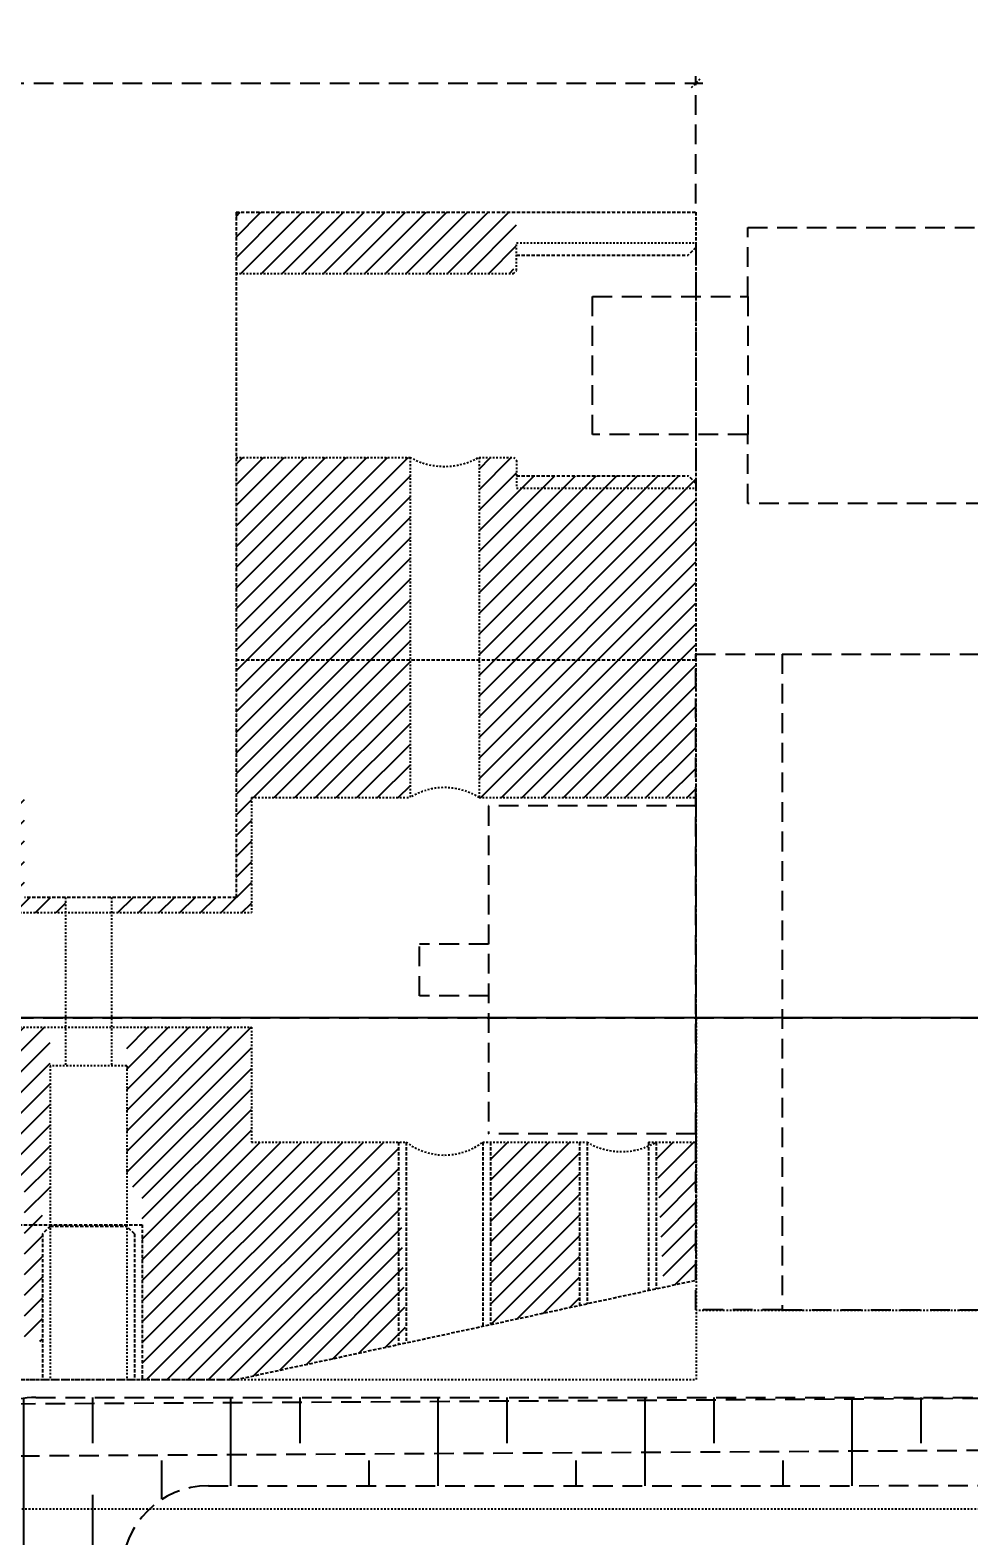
# Model space of a CAD drawing. Header units: millimetres. Extents: x -181533 to 210877, y -131082 to -66261.
# Drawn here: x -180947.6 to -180893.2, y -67541.5 to -67454.2 of the extents above; entities that cross this region are included whole.
import ezdxf

# ---------------------------------------------------------------- set-up
doc = ezdxf.new("R2010")
doc.units = ezdxf.units.MM
doc.header["$LTSCALE"] = 0.03
doc.header["$MEASUREMENT"] = 0
doc.header["$PDMODE"] = 35
doc.linetypes.add('HIDDEN', pattern=[0.375, 0.25, -0.125])
doc.linetypes.add('x-col-1st-floor$0$HIDDEN', pattern=[9.524999999999995, 6.349999999999998, -3.174999999999998])
doc.layers.get('0').update_dxf_attribs({"color": 1})
for name, color, linetype in [('0$COL-HATCH', 251, 'Continuous'), ('A-MK-DET', 9, 'Continuous'), ('S-TEXT-2', 2, 'Continuous'), ('图层2', 108, 'Continuous')]:
    doc.layers.add(name, color=color, linetype=linetype)
doc.styles.add('ROMANS', font='ROMANS.SHX', dxfattribs={"width": 0.8})
doc.dimstyles.get("Standard").update_dxf_attribs({"dimtxt": 1.5, "dimasz": 0.5, "dimexe": 0.4, "dimexo": 0.5, "dimgap": 0.5, "dimtad": 2, "dimtih": 1, "dimtoh": 1, "dimdec": 1, "dimzin": 0, "dimdsep": 46, "dimtxsty": 'ROMANS', "dimblk": 'OBLIQUE', "dimcen": 0, "dimdle": 0.4, "dimclrd": 256, "dimclre": 256, "dimclrt": 3, "dimadec": 0, "dimazin": 0, "dimtfac": 1, "dimtdec": 1, "dimtofl": 0, "dimtmove": 0, "dimatfit": 3, "dimldrblk": 'OBLIQUE', "dimfxl": 1, "dimtolj": 1, "dimtzin": 0, "dimarcsym": 0})

# ---------------------------------------------------------------- blocks, each defined once
blk = doc.blocks.new('座子')
at = {"layer": 'A-MK-DET', "linetype": 'ByBlock'}
h = blk.add_hatch(dxfattribs=at)
h.set_pattern_fill('ANSI31', color=254, scale=0.2664986346000001)
h.set_pattern_definition([(44.99999999999999, (-181600.736118257, -67370.17348191838), (-0.5983064986558054, 0.5983064986558053), [])])
h.paths.add_polyline_path([(-180198.878105336, -67856.3428567111), (-180265.0581554306, -67856.3428567111), (-180265.0581554306, -67859.88615433482), (-180262.7289629295, -67859.88615433482), (-180262.7289629295, -67856.31951427509), (-180198.878105336, -67856.31951427509)])
h.paths.add_polyline_path([(-180256.8182819547, -67865.25279439458), (-180262.7289629295, -67865.25279439458), (-180262.7289629295, -67859.88615433482), (-180265.0581554306, -67859.88615433482), (-180265.0581554306, -67865.22945195857), (-180258.5949395188, -67865.22945195857)])
h.paths.add_polyline_path([(-180267.7231417766, -67859.88615433482), (-180269.9439637316, -67859.88615433482), (-180269.9439637316, -67867.02945195857), (-180267.7231417766, -67867.02945195857)])
h.paths.add_polyline_path([(-180267.7231417766, -67856.3428567111), (-180269.9439637316, -67856.3428567111), (-180269.9439637316, -67859.88615433482), (-180267.7231417766, -67859.88615433482)])
edge = h.paths.add_edge_path()
edge.add_line((-180198.878105336, -67865.25279439456), (-180202.8755848549, -67865.25279439458))
edge.add_arc((-180202.4402416857, -67830.7631314548), 34.49241037350003, 269.2768267494133, 272.2286362587093)
edge.add_line((-180201.0989272909, -67865.22945195857), (-180198.878105336, -67865.22945195857))
edge.add_line((-180198.878105336, -67865.22945195857), (-180198.878105336, -67865.25279439456))
edge = h.paths.add_edge_path()
edge.add_line((-180202.8755848549, -67865.25279439458), (-180218.6472244278, -67865.25279439458))
edge.add_line((-180218.6472244278, -67865.25279439458), (-180216.8705668638, -67865.22945195857))
edge.add_line((-180216.8705668638, -67865.22945195857), (-180201.0989272909, -67865.22945195857))
edge.add_arc((-180202.4402416828, -67830.76313167419), 34.49241015416888, 269.276826740028, 272.2286362680981, ccw=False)
edge = h.paths.add_edge_path()
edge.add_line((-180260.1555021529, -67875.00041767218), (-180260.1555021529, -67871.44775343254))
edge.add_line((-180260.1555021529, -67871.44775343254), (-180265.0581554306, -67871.44775343254))
edge.add_line((-180265.0581554306, -67871.44775343254), (-180265.0581554306, -67874.97441869711))
edge.add_line((-180265.0581554306, -67874.97441869711), (-180265.9464842126, -67874.97441869711))
edge.add_line((-180265.9464842126, -67874.97441869711), (-180265.9464842126, -67886.73564341228))
edge.add_arc((-180264.1698266486, -67886.73564341235), 1.776657563954359, 179.9999999976536, 220.5416018714712)
edge.add_line((-180265.5199695068, -67887.89047082888), (-180252.799218239, -67887.89047082888))
edge.add_line((-180252.799218239, -67887.89047082888), (-180252.1773880916, -67888.51230097626))
edge.add_line((-180252.1773880916, -67888.51230097626), (-180226.5038454904, -67888.51230097626))
edge.add_line((-180226.5038454904, -67888.51230097626), (-180228.2805030543, -67886.73564341228))
edge.add_line((-180228.2805030543, -67886.73564341228), (-180261.1775799793, -67886.73564341229))
edge.add_arc((-180261.1775799795, -67883.74339674324), 2.992246669047745, 179.9999999952631, 270.0000000044583, ccw=False)
edge.add_line((-180264.1698266485, -67883.743396743), (-180264.1698266486, -67878.73034578109))
edge.add_arc((-180261.9256416466, -67878.7303457811), 2.244185001967708, 85.17826417476942, 179.9999999996285, ccw=False)
edge.add_arc((-180261.6516254875, -67875.00041767216), 1.496123334670199, 266.7285256193325, 359.9999999988854)
edge = h.paths.add_edge_path(flags=16)
edge.add_arc((-180261.6516254875, -67875.00041767218), 0.9188480210723355, 0, 360)
edge = h.paths.add_edge_path(flags=17)
edge.add_line((-180201.0989272909, -67886.73564341228), (-180202.3760045885, -67886.73564341228))
edge.add_line((-180202.3760045885, -67886.73564341228), (-180204.1526621525, -67888.51230097626))
edge.add_line((-180204.1526621525, -67888.51230097626), (-180202.8755848549, -67888.51230097628))
edge.add_arc((-180202.8755848549, -67886.73564341228), 1.776657563998015, 269.9999999990614, 360)
edge = h.paths.add_edge_path()
edge.add_line((-180198.878105336, -67886.73564341228), (-180201.0989272909, -67886.73564341228))
edge.add_arc((-180202.8755848549, -67886.73564341232), 1.776657563925255, -90.00000000281568, 1.4077841115067713e-09, ccw=False)
edge.add_line((-180202.8755848549, -67888.51230097626), (-180204.1526621525, -67888.51230097626))
edge.add_line((-180204.1526621525, -67888.51230097626), (-180204.1526621525, -67893.39810927727))
edge.add_line((-180204.1526621525, -67893.39810927727), (-180196.506073866, -67893.39810927727))
edge.add_line((-180196.506073866, -67893.39810927727), (-180196.506073866, -67892.52266031817))
edge.add_line((-180196.506073866, -67892.52266031817), (-180198.878105336, -67892.52266031817))
edge.add_line((-180198.878105336, -67892.52266031817), (-180198.878105336, -67886.73564341228))
h.paths.add_polyline_path([(-180197.3944026479, -67900.07345496518), (-180196.506073866, -67900.07345496518), (-180196.506073866, -67900.03975318727), (-180204.1526621525, -67900.03975318727), (-180204.1526621525, -67902.72556148826), (-180209.876224324, -67902.72556148826), (-180209.876224324, -67904.50221905227), (-180205.8847326364, -67904.50221905227), (-180205.8847326364, -67909.28239447111), (-180203.7139121592, -67909.28239447111), (-180203.7139121592, -67905.28491495212), (-180203.2697477682, -67904.84075056111), (-180201.4930902042, -67904.84075056111), (-180201.0489258132, -67905.28491495212), (-180201.0489258132, -67909.28239447111), (-180197.3944026479, -67909.28239447111)])
h.paths.add_polyline_path([(-180246.1286231705, -67904.92556148829), (-180252.1773880916, -67904.92556148829), (-180252.799218239, -67904.92556148829), (-180269.9439637316, -67904.92556148829), (-180269.9439637316, -67908.49014780183), (-180251.6509976355, -67908.49014780183), (-180251.6509976355, -67918.25913447898), (-180249.8743400715, -67918.25913447898), (-180249.8743400715, -67904.92556148829)])
h.paths.add_polyline_path([(-180197.8385670389, -67909.82001104999), (-180197.3944026479, -67909.37584665898), (-180197.3944026479, -67909.28239447111), (-180198.878105336, -67909.28239447111), (-180198.878105336, -67918.25913447898), (-180197.8385670389, -67918.25913447898)])
h.paths.add_polyline_path([(-180185.7308393624, -67906.70221905228), (-180185.7308393624, -67900.03975318727), (-180193.8410875199, -67900.03975318727), (-180193.8410875199, -67900.07345496518), (-180192.9527587379, -67900.07345496518), (-180192.9527587379, -67909.28239447111), (-180192.0488001121, -67909.28239447111), (-180192.0488001121, -67920.459134479), (-180186.6191681444, -67920.459134479), (-180176.7587186642, -67918.32721061517), (-180177.2028830551, -67906.70221905228)])
h.paths.add_polyline_path([(-180159.9693046844, -67878.74068437426), (-180172.5391569496, -67878.74068437426), (-180172.5391569496, -67886.73564341228), (-180159.9693046844, -67886.73564341228)])
h.paths.add_polyline_path([(-180176.5366364687, -67878.74068437426), (-180186.6191681444, -67878.74068437426), (-180186.6191681444, -67892.52266031817), (-180193.8410875199, -67892.52266031817), (-180193.8410875199, -67893.39810927727), (-180185.7308393624, -67893.39810927727), (-180185.7308393624, -67886.73564341228), (-180176.5366364687, -67886.73564341228)])
h.paths.add_polyline_path([(-180176.5366364687, -67867.01612702684), (-180186.6191681444, -67867.01612702684), (-180186.6191681444, -67878.74068437426), (-180176.5366364687, -67878.74068437426)])
h.paths.add_polyline_path([(-180159.9693046844, -67868.08212156524), (-180170.3627514338, -67868.08212156524), (-180170.3627514338, -67867.01612702684), (-180170.5404171902, -67867.01612702684), (-180172.5391569496, -67867.01612702684), (-180172.5391569496, -67878.74068437426), (-180159.9693046844, -67878.74068437426)])
h.paths.add_polyline_path([(-180177.2917159334, -67852.80286651483), (-180186.6191681444, -67852.80286651483), (-180186.6191681444, -67856.35618164283), (-180177.2917159334, -67856.35618164283)])
h.paths.add_polyline_path([(-180170.3627514338, -67852.77952407883), (-180159.9693046844, -67852.77952407883), (-180159.9693046844, -67852.80286651483), (-180177.2917159334, -67852.80286651483), (-180177.2917159334, -67856.35618164283), (-180170.5404171902, -67856.35618164283), (-180170.3627514338, -67854.37851588642)])
edge = h.paths.add_edge_path()
edge.add_line((-180267.7231417766, -67874.97441869711), (-180267.7231417766, -67871.44775343254))
edge.add_line((-180267.7231417766, -67871.44775343254), (-180269.9439637316, -67871.44775343254))
edge.add_line((-180269.9439637316, -67871.44775343254), (-180269.9439637316, -67887.89047082888))
edge.add_line((-180269.9439637316, -67887.89047082888), (-180265.5199695068, -67887.89047082888))
edge.add_arc((-180264.1698266486, -67886.73564341222), 1.776657564021684, 180.0000000018771, 220.5416018752909, ccw=False)
edge.add_line((-180265.9464842126, -67886.73564341228), (-180265.9464842126, -67874.97441869711))
edge.add_line((-180265.9464842126, -67874.97441869711), (-180267.7231417766, -67874.97441869711))
h.paths.add_polyline_path([(-180162.2789595176, -67906.70221905228), (-180161.824540913, -67915.09829797804), (-180159.9693046844, -67914.69717809027), (-180159.9693046844, -67906.70221905228)])
h.paths.add_polyline_path([(-180166.7206034276, -67916.15687370874), (-180166.7206034276, -67906.70221905228), (-180171.8729103632, -67906.70221905228), (-180171.8729103632, -67917.2708519439)])
at = {"color": 254, "linetype": 'x-col-1st-floor$0$HIDDEN', "ltscale": 6}
for p, q in [((-180159.9693046844, -67854.57952407884), (-180159.9693046844, -67868.79278459083)), ((-180159.9693046844, -67886.73564341229), (-180159.9693046844, -67906.70221905228))]:
    blk.add_line(p, q, dxfattribs=at)
at = {"layer": 'A-MK-DET', "color": 254, "linetype": 'ByBlock'}
for p, q in [((-180186.6191681444, -67852.80286651483), (-180186.6191681444, -67892.5226603182)), ((-180186.6191681444, -67852.80286651483), (-180159.9693046844, -67852.80286651483)), ((-180159.9693046844, -67852.80286651483), (-180159.9693046844, -67914.69717809027)), ((-180170.3627514338, -67855.29018710446), (-180160.4134690754, -67855.29018710446)), ((-180159.9693046844, -67854.84602271343), (-180160.4134690754, -67855.29018710446)), ((-180170.3627514338, -67868.08212156524), (-180160.4134690754, -67868.08212156524)), ((-180159.9693046844, -67868.52628595624), (-180160.4134690754, -67868.08212156524)), ((-180186.6191681444, -67878.7406843743), (-180159.9693046844, -67878.7406843743)), ((-180186.6191681444, -67892.5226603182), (-180198.878105336, -67892.5226603182)), ((-180177.2028830551, -67906.70221905228), (-180177.2028830551, -67918.42324322165)), ((-180176.7587186642, -67906.70221905228), (-180176.7587186642, -67918.32721061517)), ((-180172.3170747541, -67906.70221905228), (-180172.3170747541, -67917.36688455039)), ((-180171.8729103632, -67906.70221905228), (-180171.8729103632, -67917.27085194392)), ((-180166.7206034276, -67906.70221905228), (-180166.7206034276, -67916.15687370875)), ((-180166.2764390366, -67906.70221905228), (-180166.2764390366, -67916.06084110228)), ((-180162.7231239086, -67906.70221905228), (-180162.7231239086, -67915.29258025046)), ((-180162.2789595176, -67906.70221905228), (-180162.2789595176, -67915.19654764397)), ((-180205.8847326364, -67911.48239447112), (-180192.0488001121, -67911.48239447112)), ((-180197.3944026479, -67911.57584665899), (-180197.8385670389, -67912.02001105)), ((-180197.8385670389, -67912.02001105), (-180197.8385670389, -67920.459134479)), ((-180197.3944026479, -67911.57584665899), (-180192.9527587379, -67911.57584665899)), ((-180192.5085943469, -67912.02001105), (-180192.9527587379, -67911.57584665899)), ((-180192.5085943469, -67912.02001105), (-180192.5085943469, -67920.459134479)), ((-180192.0488001121, -67911.48239447112), (-180192.0488001121, -67920.459134479)), ((-180186.6191681444, -67920.459134479), (-180159.9693046844, -67914.69717809027)), ((-180251.6509976355, -67920.459134479), (-180186.6191681444, -67920.459134479))]:
    blk.add_line(p, q, dxfattribs=at)
at = {"layer": 'A-MK-DET', "color": 254, "linetype": 'HIDDEN', "ltscale": 0.2}
for p, q in [((-180170.3627514338, -67854.57952407884), (-180159.9693046844, -67854.57952407884)), ((-180170.3627514338, -67856.17851588644), (-180170.3627514338, -67854.57952407884)), ((-180186.6191681444, -67856.35618164283), (-180170.5404171902, -67856.35618164283)), ((-180170.5404171902, -67856.35618164283), (-180170.3627514338, -67856.17851588644)), ((-180186.6191681444, -67867.01612702684), (-180176.5366364687, -67867.01612702684)), ((-180176.5366364687, -67867.01612702684), (-180176.5366364687, -67886.73564341229)), ((-180172.5391569496, -67867.01612702684), (-180172.5391569496, -67886.73564341229)), ((-180172.5391569496, -67867.01612702684), (-180170.5404171902, -67867.01612702684)), ((-180170.5404171902, -67867.01612702684), (-180170.3627514338, -67867.19379278323)), ((-180170.3627514338, -67867.19379278323), (-180170.3627514338, -67868.79278459083)), ((-180170.3627514338, -67868.79278459083), (-180159.9693046844, -67868.79278459083)), ((-180185.7308393624, -67886.73564341229), (-180185.7308393624, -67893.39810927727)), ((-180185.7308393624, -67886.73564341229), (-180176.5366364687, -67886.73564341229)), ((-180172.5391569496, -67886.73564341229), (-180159.9693046844, -67886.73564341229)), ((-180196.506073866, -67892.5226603182), (-180196.506073866, -67902.27345496521)), ((-180193.8410875199, -67892.5226603182), (-180193.8410875199, -67902.27345496521)), ((-180204.1526621525, -67893.39810927727), (-180185.7308393624, -67893.39810927727)), ((-180204.1526621525, -67900.03975318727), (-180185.7308393624, -67900.03975318727)), ((-180185.7308393624, -67900.03975318727), (-180185.7308393624, -67906.70221905228)), ((-180197.3944026479, -67902.27345496521), (-180197.3944026479, -67920.459134479)), ((-180192.9527587379, -67902.27345496521), (-180197.3944026479, -67902.27345496521)), ((-180192.9527587379, -67902.27345496521), (-180192.9527587379, -67920.459134479)), ((-180185.7308393624, -67906.70221905228), (-180176.7587186642, -67906.70221905228)), ((-180172.3170747541, -67906.70221905228), (-180166.2764390366, -67906.70221905228)), ((-180162.7231239086, -67906.70221905228), (-180159.9693046844, -67906.70221905228))]:
    blk.add_line(p, q, dxfattribs=at)
for centre, radius, start, end in [((-180174.5378967092, -67863.45837726172), 4.0807528738398, 240.6727723228996, 299.3272276771004), ((-180174.5378967092, -67889.86331408663), 3.71177645789741, 57.41936446968828, 122.5806355303118), ((-180174.5378967092, -67903.76605681195), 3.681453362096887, 232.8972704431372, 307.1027295568628), ((-180164.277699277, -67903.30910986925), 3.938038922375464, 239.4994270373205, 300.5005729626795)]:
    blk.add_arc(centre, radius, start, end, dxfattribs=at)
at = {"layer": 'S-TEXT-2', "color": 254, "linetype": 'x-col-1st-floor$0$HIDDEN', "ltscale": 6}
for p, q in [((-180159.9693046844, -67916.41893123229), (-180159.9693046844, -67878.41893123229)), ((-180159.9693046844, -67878.41893123229), (-180154.9693046844, -67878.41893123229)), ((-180154.9693046844, -67878.41893123229), (-179654.9693046844, -67878.41893123229)), ((-180154.9693046844, -67878.41893123229), (-180154.9693046844, -67916.41893123229)), ((-180159.9693046844, -67887.21893123229), (-180171.9818069314, -67887.21893123229)), ((-180171.9818069314, -67887.21893123229), (-180171.9818069314, -67906.21893123229)), ((-180171.9818069314, -67895.21893123229), (-180175.9818069314, -67895.21893123229)), ((-180175.9818069314, -67898.21893123229), (-180175.9818069314, -67895.21893123229)), ((-180171.9818069314, -67898.21893123229), (-180175.9818069314, -67898.21893123229)), ((-180159.9693046844, -67906.21893123229), (-180171.9818069314, -67906.21893123229)), ((-180154.9693046844, -67916.41893123229), (-180159.9693046844, -67916.41893123229)), ((-180154.9693046844, -67916.41893123229), (-179654.9693046844, -67916.41893123229))]:
    blk.add_line(p, q, dxfattribs=at)
blk = doc.blocks.new('_Oblique')
at = {"color": 0, "linetype": 'ByBlock', "lineweight": -2}
blk.add_line((-0.5, -0.5), (0.5, 0.5), dxfattribs=at)
blk = doc.blocks.new('*D736')
at = {"layer": 'Defpoints', "color": 0, "linetype": 'x-col-1st-floor$0$HIDDEN', "ltscale": 6, "transparency": 16777216}
for p in [(-181019.0243955018, -67532.39309208226), (-180909.0243955017, -67532.39309208225), (-181032.6916295419, -67533.27372102847), (-181009.0828081969, -67564.8429416249), (-181017.0388297401, -67628.79795143002)]:
    blk.add_point(p, dxfattribs=at)
at = {"layer": 'S-TEXT-2', "lineweight": -2, "ltscale": 6, "transparency": 16777216}
blk.add_arc((-181032.8359312393, -67532.39309208229), 40.21446990332162, 279.3059038969342, 1.039168751049146e-11, dxfattribs=at)
at = {"layer": 'S-TEXT-2', "linetype": 'x-col-1st-floor$0$HIDDEN', "lineweight": -2, "ltscale": 6, "transparency": 16777216, "xscale": 0.5, "yscale": 0.5, "zscale": 0.5}
for p, rotation in [((-180992.621461336, -67532.39309208226), 90.00000000001039), ((-181026.3330299439, -67572.07830172451), 189.3059038969342)]:
    blk.add_blockref('_Oblique', p, dxfattribs=dict(at, rotation=rotation))
at = {"layer": 'S-TEXT-2', "color": 3, "linetype": 'x-col-1st-floor$0$HIDDEN', "ltscale": 6, "transparency": 16777216, "insert": (-181000.5827730853, -67559.79132340659), "char_height": 1.5, "attachment_point": 5, "style": 'ROMANS'}
blk.add_mtext('\\A1;81°', dxfattribs=at)
blk = doc.blocks.new('*D747')
at = {"layer": 'Defpoints', "color": 0, "linetype": 'x-col-1st-floor$0$HIDDEN', "ltscale": 6, "transparency": 16777216}
for p in [(-180909.0497364546, -67457.2677332678), (-180909.0497364546, -67464.7368241181), (-181019.0243955018, -67468.27681431436)]:
    blk.add_point(p, dxfattribs=at)
at = {"layer": 'S-TEXT-2', "linetype": 'x-col-1st-floor$0$HIDDEN', "lineweight": -2, "ltscale": 6, "transparency": 16777216}
for p, q in [((-181019.4243955018, -67457.2677332678), (-180908.6497364546, -67457.2677332678)), ((-181019.0243955018, -67467.77681431436), (-181019.0243955018, -67456.8677332678)), ((-180909.0497364546, -67464.2368241181), (-180909.0497364546, -67456.8677332678))]:
    blk.add_line(p, q, dxfattribs=at)
at = {"layer": 'S-TEXT-2', "linetype": 'x-col-1st-floor$0$HIDDEN', "lineweight": -2, "ltscale": 6, "transparency": 16777216, "xscale": 0.5, "yscale": 0.5, "zscale": 0.5, "rotation": 180}
blk.add_blockref('_Oblique', (-181019.0243955018, -67457.2677332678), dxfattribs=at)
at = {"layer": 'S-TEXT-2', "linetype": 'x-col-1st-floor$0$HIDDEN', "lineweight": -2, "ltscale": 6, "transparency": 16777216, "xscale": 0.5, "yscale": 0.5, "zscale": 0.5}
blk.add_blockref('_Oblique', (-180909.0497364546, -67457.2677332678), dxfattribs=at)
at = {"layer": 'S-TEXT-2', "color": 3, "linetype": 'x-col-1st-floor$0$HIDDEN', "ltscale": 6, "transparency": 16777216, "insert": (-180964.0370659782, -67456.0177332678), "char_height": 1.5, "attachment_point": 5, "style": 'ROMANS'}
blk.add_mtext('\\A1;110.0', dxfattribs=at)
blk = doc.blocks.new('*D752')
at = {"layer": 'Defpoints', "color": 0, "linetype": 'x-col-1st-floor$0$HIDDEN', "ltscale": 6, "transparency": 16777216}
for p in [(-180851.3321320185, -67368.21791151696), (-180851.3321320185, -67391.51198643385), (-181046.9881373995, -67535.47005185178)]:
    blk.add_point(p, dxfattribs=at)
at = {"layer": 'S-TEXT-2', "linetype": 'x-col-1st-floor$0$HIDDEN', "lineweight": -2, "ltscale": 6, "transparency": 16777216}
for p, q in [((-181047.3881373995, -67368.21791151696), (-180850.9321320185, -67368.21791151696)), ((-181046.9881373995, -67534.97005185178), (-181046.9881373995, -67367.81791151696)), ((-180851.3321320185, -67391.01198643385), (-180851.3321320185, -67367.81791151696))]:
    blk.add_line(p, q, dxfattribs=at)
at = {"layer": 'S-TEXT-2', "linetype": 'x-col-1st-floor$0$HIDDEN', "lineweight": -2, "ltscale": 6, "transparency": 16777216, "xscale": 0.5, "yscale": 0.5, "zscale": 0.5, "rotation": 180}
blk.add_blockref('_Oblique', (-181046.9881373995, -67368.21791151696), dxfattribs=at)
at = {"layer": 'S-TEXT-2', "linetype": 'x-col-1st-floor$0$HIDDEN', "lineweight": -2, "ltscale": 6, "transparency": 16777216, "xscale": 0.5, "yscale": 0.5, "zscale": 0.5}
blk.add_blockref('_Oblique', (-180851.3321320185, -67368.21791151696), dxfattribs=at)
at = {"layer": 'S-TEXT-2', "color": 3, "linetype": 'x-col-1st-floor$0$HIDDEN', "ltscale": 6, "transparency": 16777216, "insert": (-180949.160134709, -67366.96791151696), "char_height": 1.5, "attachment_point": 5, "style": 'ROMANS'}
blk.add_mtext('\\A1;195.7', dxfattribs=at)
blk = doc.blocks.new('*D757')
at = {"layer": 'Defpoints', "color": 0, "linetype": 'x-col-1st-floor$0$HIDDEN', "ltscale": 6, "transparency": 16777216}
for p in [(-180315.0497364546, -67334.68820922141), (-180315.0497364546, -67458.1201119381), (-181046.9881373995, -67534.97005185178)]:
    blk.add_point(p, dxfattribs=at)
at = {"layer": 'S-TEXT-2', "linetype": 'x-col-1st-floor$0$HIDDEN', "lineweight": -2, "ltscale": 6, "transparency": 16777216}
for p, q in [((-181046.9881373995, -67534.47005185178), (-181046.9881373995, -67334.28820922141)), ((-180315.0497364546, -67457.6201119381), (-180315.0497364546, -67334.28820922141)), ((-181047.3881373995, -67334.68820922141), (-180314.6497364546, -67334.68820922141))]:
    blk.add_line(p, q, dxfattribs=at)
at = {"layer": 'S-TEXT-2', "linetype": 'x-col-1st-floor$0$HIDDEN', "lineweight": -2, "ltscale": 6, "transparency": 16777216, "xscale": 0.5, "yscale": 0.5, "zscale": 0.5, "rotation": 180}
blk.add_blockref('_Oblique', (-181046.9881373995, -67334.68820922141), dxfattribs=at)
at = {"layer": 'S-TEXT-2', "linetype": 'x-col-1st-floor$0$HIDDEN', "lineweight": -2, "ltscale": 6, "transparency": 16777216, "xscale": 0.5, "yscale": 0.5, "zscale": 0.5}
blk.add_blockref('_Oblique', (-180315.0497364546, -67334.68820922141), dxfattribs=at)
at = {"layer": 'S-TEXT-2', "color": 3, "linetype": 'x-col-1st-floor$0$HIDDEN', "ltscale": 6, "transparency": 16777216, "insert": (-180681.018936927, -67333.43820922141), "char_height": 1.5, "attachment_point": 5, "style": 'ROMANS'}
blk.add_mtext('\\A1;731.9', dxfattribs=at)

msp = doc.modelspace()

# ---------------------------------------------------------------- hatches: boundary and pattern name
at = {"layer": '0$COL-HATCH', "linetype": 'x-col-1st-floor$0$HIDDEN', "ltscale": 6}
h = msp.add_hatch(dxfattribs=at)
h.set_pattern_fill('GOST_WOOD', color=6, scale=2)
h.set_pattern_definition([(90, (0, 372.9153308167006), (12, -7.347880794884119e-16), [20, -4]), (90, (4, 368.9153308167006), (12, -7.347880794884119e-16), [12, -3, 6, -3]), (90, (8, 362.9153308167006), (12, -7.347880794884119e-16), [20, -4])])
h.paths.add_polyline_path([(-180651.3508546971, -67533.42606217599), (-180909.0243955017, -67533.42606217597), (-180909.0243955017, -67534.42606217599), (-180950.3040198121, -67534.42606217599, 0.2360679774985065), (-180952.3040198121, -67538.42606217597), (-180952.3040198121, -67541.92996521821), (-180942.0345107378, -67541.92996521821, -0.3206904257098845), (-180937.3040392662, -67538.546905463), (-180651.3508546971, -67538.4976792693)])
h.paths.add_polyline_path([(-180909.0243955017, -67533.42606217597), (-180947.3040198121, -67533.42606217597, 0.162277660169633), (-180950.3040198121, -67534.42606217599), (-180909.0243955017, -67534.42606217599)])
h.paths.add_polyline_path([(-180942.3037882267, -67618.98202879235), (-180942.3994660233, -67619.05191763774), (-180942.3675230073, -67619.02866029745), (-180942.3356305295, -67619.0055154252), (-180942.3037882304, -67618.98248254124)])
h.paths.add_polyline_path([(-180944.5114837448, -67620.74896301104), (-180944.5653871098, -67620.79627474294), (-180944.5294619847, -67620.76482154847), (-180944.4936104029, -67620.73351152663), (-180944.4578320049, -67620.70234419765)])
h.paths.add_polyline_path([(-180944.3686643123, -67620.62486503378), (-180944.4221264313, -67620.67131908178), (-180944.3864933226, -67620.64043569926), (-180944.3509323192, -67620.60969357032), (-180944.315443062, -67620.57909221522)])
h.paths.add_polyline_path([(-180944.6554770539, -67620.87534793923), (-180944.7098302318, -67620.9235288423), (-180944.6736073391, -67620.8914981597), (-180944.6374594276, -67620.8596125688), (-180944.6013861376, -67620.8278715898)])
h.paths.add_polyline_path([(-180944.2269957087, -67620.50302326602), (-180944.2800251912, -67620.5486311542), (-180944.2446783475, -67620.51830990751), (-180944.2094021715, -67620.48812799534), (-180944.1741963036, -67620.45808493799)])
h.paths.add_polyline_path([(-180944.799894079, -67621.00336515947), (-180944.8554767492, -67621.05310607764), (-180944.8189519362, -67621.02049490776), (-180944.7825023792, -67620.98802734591), (-180944.746128465, -67620.95570509629)])
h.paths.add_polyline_path([(-180944.0864549494, -67620.38340701781), (-180944.1390603845, -67620.42818025567), (-180944.1039940546, -67620.39841346865), (-180944.0689969546, -67620.36878409711), (-180944.0340687249, -67620.33929166137)])
h.paths.add_polyline_path([(-180944.9460839565, -67621.1341904473), (-180945.0023205571, -67621.18495198956), (-180944.9654987219, -67621.15178381142), (-180944.9287505421, -67621.11875227184), (-180944.8920764178, -67621.0858591131)])
h.paths.add_polyline_path([(-180943.9470189093, -67620.26598548767), (-180943.9992090061, -67620.30993568161), (-180943.9644174387, -67620.28071567809), (-180943.9296936634, -67620.25163117106), (-180943.8950373206, -67620.22268168078)])
h.paths.add_polyline_path([(-180945.093577633, -67621.26732449845), (-180945.1503364506, -67621.31895623985), (-180945.1132239945, -67621.28525893134), (-180945.0761835935, -67621.2516912919), (-180945.0392156477, -67621.21825506384)])
h.paths.add_polyline_path([(-180943.8086648653, -67620.1507282024), (-180943.8604480508, -67620.19386672744), (-180943.8259254948, -67620.16518583131), (-180943.7914692929, -67620.13663851263), (-180943.7570790857, -67620.10822429165)])
h.paths.add_polyline_path([(-180945.2422101445, -67621.40253089866), (-180945.2994988236, -67621.45500731679), (-180945.2621021482, -67621.42080875587), (-180945.2247759275, -67621.38673289448), (-180945.1875205616, -67621.352781475)])
h.paths.add_polyline_path([(-180943.6713695743, -67620.03760425911), (-180943.7227545138, -67620.0799426886), (-180943.6884952176, -67620.05179322371), (-180943.654300838, -67620.02377541724), (-180943.6201710151, -67619.99588878942)])
h.paths.add_polyline_path([(-180945.391950871, -67621.53969337701), (-180945.4497820702, -67621.59299370882), (-180945.412107577, -67621.55832177334), (-180945.3745019381, -67621.52376556792), (-180945.3369655536, -67621.48932683494)])
h.paths.add_polyline_path([(-180943.5351100973, -67619.92658300868), (-180943.5861053897, -67619.9681328605), (-180943.5521036023, -67619.94050715072), (-180943.5181652935, -67619.91301118032), (-180943.4842901038, -67619.88564446953)])
h.paths.add_polyline_path([(-180945.5427661274, -67621.67869279943), (-180945.6011605844, -67621.73280390425), (-180945.5632146748, -67621.69768647212), (-180945.5253360192, -67621.66267780059), (-180945.4875250177, -67621.62777963205)])
h.paths.add_polyline_path([(-180943.3998634988, -67619.81763379932), (-180943.4504776737, -67619.85840653861), (-180943.4167276437, -67619.83129690778), (-180943.3830396545, -67619.8043150973), (-180943.3494133466, -67619.77746062739)])
h.paths.add_polyline_path([(-180945.6946182996, -67621.81940630589), (-180945.7536087601, -67621.87432639144), (-180945.7153978358, -67621.83879134057), (-180945.677252565, -67621.80335808086), (-180945.6391733478, -67621.76802835462)])
h.paths.add_polyline_path([(-180943.2656066551, -67619.71072583218), (-180943.3158483605, -67619.75073301833), (-180943.2823443367, -67619.72413179031), (-180943.2489009159, -67619.69765646361), (-180943.2155177385, -67619.67130655845)])
h.paths.add_polyline_path([(-180945.8474617156, -67621.96170343817), (-180945.9071009914, -67622.01744965874), (-180945.8686314537, -67621.98152486708), (-180945.8302259692, -67621.94569489705), (-180945.791884938, -67621.90996149105)])
h.paths.add_polyline_path([(-180943.1323166584, -67619.60582847845), (-180943.1821944452, -67619.64508159508), (-180943.1489306763, -67619.61898109375), (-180943.1157260726, -67619.59300457468), (-180943.0825802745, -67619.56715155813)])
h.paths.add_polyline_path([(-180946.0012371599, -67622.10544092715), (-180946.0616116722, -67622.16206219455), (-180946.0228899227, -67622.12577553997), (-180945.984230626, -67622.08957673758), (-180945.9456341822, -67622.0534675297)])
edge = h.paths.add_edge_path()
edge.add_line((-180952.3040198121, -67621.81661797136), (-180951.6570597789, -67620.98682324782))
edge.add_line((-180951.6570597789, -67620.98682324782), (-180951.018634002, -67620.20827763561))
edge.add_line((-180951.018634002, -67620.20827763561), (-180950.3891909531, -67619.47801089639))
edge.add_line((-180950.3891909531, -67619.47801089639), (-180949.7691791023, -67618.79305279019))
edge.add_line((-180949.7691791023, -67618.79305279019), (-180949.1590469213, -67618.15043307736))
edge.add_line((-180949.1590469213, -67618.15043307736), (-180948.5592428822, -67617.54718152003))
edge.add_line((-180948.5592428822, -67617.54718152003), (-180947.9702154543, -67616.98032787781))
edge.add_line((-180947.9702154543, -67616.98032787781), (-180947.3924131089, -67616.44690191153))
edge.add_line((-180947.3924131089, -67616.44690191153), (-180946.826284317, -67615.94393338176))
edge.add_line((-180946.826284317, -67615.94393338176), (-180946.2722775512, -67615.46845205002))
edge.add_line((-180946.2722775512, -67615.46845205002), (-180945.7308412809, -67615.01748767593))
edge.add_line((-180945.7308412809, -67615.01748767593), (-180945.2024239773, -67614.58807002041))
edge.add_line((-180945.2024239773, -67614.58807002041), (-180944.6874741144, -67614.17722884577))
edge.add_line((-180944.6874741144, -67614.17722884577), (-180944.1863244915, -67613.78218791314))
edge.add_line((-180944.1863244915, -67613.78218791314), (-180943.698393242, -67613.40170512447))
edge.add_line((-180943.698393242, -67613.40170512447), (-180943.2226639068, -67613.0352673169))
edge.add_line((-180943.2226639068, -67613.0352673169), (-180942.7581173827, -67612.68236574526))
edge.add_line((-180942.7581173827, -67612.68236574526), (-180942.3037345631, -67612.34249166184))
edge.add_line((-180942.3037345631, -67612.34249166184), (-180942.3031785273, -67543.54686497674))
edge.add_arc((-180937.3031785275, -67543.54690538891), 4.999999999984468, 161.1320569054858, 179.999536910673, ccw=False)
edge.add_line((-180942.0345107378, -67541.92996521821), (-180952.3040198121, -67541.92996521821))
edge.add_line((-180952.3040198121, -67541.92996521821), (-180952.3040198121, -67621.81661797136))
h.paths.add_polyline_path([(-180946.1558487555, -67622.25044092922), (-180946.2171151966, -67622.30805248719), (-180946.1781476368, -67622.27143184762), (-180946.1392409293, -67622.23489209074), (-180946.1003954745, -67622.19843495893)])
h.paths.add_polyline_path([(-180942.9834925155, -67619.49009711634), (-180943.0494929226, -67619.54142156432), (-180943.0164636574, -67619.51581411352), (-180942.9834921195, -67619.49032872594), (-180942.9505779494, -67619.46496492185), (-180942.9177207877, -67619.43972222146)])
h.paths.add_polyline_path([(-180946.3111355305, -67622.39646399212), (-180946.3735859586, -67622.45530902504), (-180946.3343789898, -67622.41838227838), (-180946.2952312733, -67622.38152944495), (-180946.2561432088, -67622.34475226709)])
h.paths.add_polyline_path([(-180942.8194964257, -67619.3644916927), (-180942.8849202749, -67619.41460014504), (-180942.8521760515, -67619.38959821283), (-180942.8194877582, -67619.36471594505), (-180942.7868550354, -67619.33995286195), (-180942.7542775237, -67619.31530848377)])
h.paths.add_polyline_path([(-180947.6980377196, -67623.70395317173), (-180947.7800499345, -67623.7807722745), (-180947.7390212026, -67623.74235625798)])
h.paths.add_polyline_path([(-180947.129244131, -67623.16864337145), (-180947.0487823011, -67623.09268408445), (-180947.0889873909, -67623.13064332384)])
h.paths.add_polyline_path([(-180947.129244131, -67623.16864337145), (-180947.2099109616, -67623.24475892173), (-180947.1695521213, -67623.20668248486)])
h.paths.add_polyline_path([(-180947.2907795923, -67623.32101679641), (-180947.3718468222, -67623.39740305647), (-180947.3312885824, -67623.35919474944)])
h.paths.add_polyline_path([(-180947.4531094507, -67623.473903763), (-180947.5345642769, -67623.55050497701), (-180947.4938130391, -67623.51219267776)])
h.paths.add_polyline_path([(-180947.6162081001, -67623.6271927596), (-180947.6980377196, -67623.70395317173), (-180947.6570998853, -67623.66556475814)])
h.paths.add_polyline_path([(-180942.6568897665, -67619.24186593421), (-180942.7217548636, -67619.29078233076), (-180942.6892866957, -67619.26637392316), (-180942.6568726606, -67619.2420827812), (-180942.6245123987, -67619.21790842513), (-180942.5922055506, -67619.1938503752)])
h.paths.add_polyline_path([(-180947.8211235151, -67623.81919947895), (-180947.9034036219, -67623.89608048214), (-180947.8622415442, -67623.85763612896)])
h.paths.add_polyline_path([(-180942.4956274609, -67619.12215976379), (-180942.559951757, -67619.16990815161), (-180942.5277506582, -67619.14608127465), (-180942.4956018949, -67619.12236926456), (-180942.4635051076, -67619.09877164151), (-180942.4314599369, -67619.07528792584)])
h.paths.add_polyline_path([(-180947.9446093479, -67623.93453079613), (-180948.0271501449, -67624.01144233705), (-180947.9858583223, -67623.97298532857)])

# ---------------------------------------------------------------- linework, layer by layer
at = {"layer": 'A-MK-DET', "color": 5, "linetype": 'HIDDEN'}
for points in [[(-181019.0243955018, -67511.39309208226), (-181019.0243955018, -67532.39309208226), (-180909.0243955018, -67532.39309208226), (-180909.0243955018, -67528.39309208226)], [(-180487.5847202761, -67528.39309208226), (-180909.0243955018, -67528.39309208226), (-180909.0243955018, -67511.39309208226)], [(-180711.2226337171, -67542.89553770887), (-180711.2160480174, -67539.89699512448), (-180983.3526136337, -67539.89699512448), (-180983.3526136337, -67532.39309208226)], [(-180711.2160480174, -67539.89699512448), (-180983.3526136337, -67539.89699512448), (-180983.3526136337, -67532.39309208226)]]:
    msp.add_lwpolyline(points, dxfattribs=at)
at = {"layer": 'S-TEXT-2', "color": 254, "linetype": 'x-col-1st-floor$0$HIDDEN', "ltscale": 6}
msp.add_line((-180906.0497364546, -67469.6201119381), (-180906.0497364546, -67477.6201119381), dxfattribs=at)
at = {"layer": 'S-TEXT-2', "color": 6, "linetype": 'x-col-1st-floor$0$HIDDEN', "ltscale": 6}
for p, q in [((-181024.0243955017, -67511.42606217599), (-180488.8651928748, -67511.42606217599)), ((-180947.3040198121, -67533.42606217597), (-180489.8180837903, -67533.42606217599)), ((-180937.3040392662, -67538.546905463), (-180492.484129552, -67538.47033072203))]:
    msp.add_line(p, q, dxfattribs=at)
at = {"layer": 'S-TEXT-2', "color": 254, "linetype": 'x-col-1st-floor$0$HIDDEN', "ltscale": 6}
msp.add_lwpolyline([(-180906.0497364546, -67465.6201119381), (-180455.0497364546, -67465.6201119381), (-180455.0497364546, -67481.6201119381), (-180906.0497364546, -67481.6201119381), (-180906.0497364546, -67477.6201119381), (-180915.0497364546, -67477.6201119381), (-180915.0497364546, -67469.6201119381), (-180906.0497364546, -67469.6201119381)], close=True, dxfattribs=at)
at = {"layer": 'S-TEXT-2', "color": 3, "linetype": 'x-col-1st-floor$0$HIDDEN', "ltscale": 6}
msp.add_lwpolyline([(-180973.9439812544, -67536.96210887127), (-180698.7421514499, -67535.35325685308), (-180698.7217078875, -67532.35308607381), (-180973.9439812544, -67533.96205760672)], dxfattribs=at)
at = {"layer": 'S-TEXT-2', "color": 6, "linetype": 'x-col-1st-floor$0$HIDDEN', "ltscale": 6}
for centre, start, end in [((-180947.3040198121, -67538.42606217597), 89.99999999999818, 180), ((-180937.3031785275, -67543.54690538891), 90.00986333870121, 179.9995369108866)]:
    msp.add_arc(centre, 5, start, end, dxfattribs=at)
msp.add_open_spline([(-180957.2985688477, -67629.41531843846), (-180957.0937016518, -67629.41840600016), (-180952.3040198121, -67620.45937621855), (-180942.8329838305, -67612.41226750932), (-180935.9819399962, -67607.91701692733), (-180925.004171532, -67604.63736710534), (-180916.4521385676, -67604.1644873636), (-180905.1464137365, -67604.29151790601), (-180887.0628261529, -67610.39017255038), (-180874.4816743584, -67613.59236283822), (-180858.8079514255, -67617.98645906262), (-180839.8902796715, -67624.8078977007), (-180825.9729346032, -67629.0186524578), (-180816.6759365755, -67633.66734130825), (-180812.0832474263, -67636.19241511509), (-180808.1923786846, -67639.92079013583), (-180807.0212753598, -67644.12930964456), (-180802.7678010116, -67646.1726917318), (-180795.896838767, -67646.41266420652), (-180785.0024952148, -67648.07192698363), (-180770.8202421428, -67646.95375849269), (-180757.5769861812, -67645.88709618576), (-180746.7762909716, -67645.07742164671), (-180741.7331192318, -67640.45614687083), (-180741.0366792053, -67633.9014140411), (-180746.1117275947, -67628.72199193655), (-180749.5340688131, -67622.17742444963), (-180753.051460742, -67616.77669021182), (-180752.364088847, -67611.19049107729), (-180751.722134198, -67605.13188123493), (-180745.8404812258, -67600.95251233854), (-180741.5444987827, -67597.34995110916), (-180737.1539071222, -67595.3003275741), (-180737.1602610225, -67590.96190430067), (-180737.7790690442, -67587.2774815107), (-180739.8627709964, -67583.13101183712), (-180739.9729056128, -67578.58547134299), (-180739.5782737274, -67574.08120770239), (-180737.3168845992, -67570.56583161445), (-180732.8761555208, -67568.88309930862), (-180727.2841016768, -67569.61983582351), (-180720.4323119937, -67569.88700123219), (-180714.737984975, -67573.14821978613), (-180710.2710658441, -67575.4682097149), (-180706.3175320771, -67576.58537768736), (-180702.6476403086, -67577.42151802468), (-180696.3014858738, -67577.66113765219), (-180686.2860293685, -67575.95744229536), (-180674.6936178389, -67574.27739136416), (-180666.3092153177, -67570.96975336864), (-180660.6582071091, -67567.46363124368), (-180654.7029652372, -67562.69859049587), (-180646.4129087382, -67560.26077088827), (-180636.5752745256, -67557.33583700024), (-180622.1833032194, -67554.19042496182), (-180590.6859420749, -67551.38739098726), (-180567.4357571769, -67549.14786528194), (-180542.5334061931, -67546.80204741997), (-180515.8108621694, -67545.06365006948), (-180497.1118320947, -67545.60225793853), (-180494.2917230568, -67542.60007709466), (-180493.1877013831, -67539.55484603265), (-180489.8791300801, -67534.14616824381), (-180486.4928297486, -67525.78398668072), (-180485.2031387269, -67522.2851776531), (-180484.3914697898, -67520.65895307309)], degree=3, knots=[160.0972556077394, 160.0972556077394, 160.0972556077394, 160.0972556077394, 160.6928140525797, 172.5997781985548, 186.8839871999033, 197.3436430107481, 209.2682945975988, 224.6094402293754, 248.6220964532053, 264.3200787020087, 285.4310084604641, 303.4844465265319, 324.4493880717454, 328.8996401099292, 334.6532374281352, 340.1328104764418, 344.7287141621733, 346.6259475341266, 353.7807241580909, 365.1460269849401, 379.6777424845667, 396.0631679900795, 405.5658363487627, 411.1487360698378, 414.8900482288749, 424.0592669719375, 430.9251935088049, 437.6624575983018, 442.3154481273725, 447.4537240678903, 455.266363499584, 462.1028033670473, 465.2189782714469, 468.4159986908273, 473.7328870600365, 476.7515548394977, 482.0829344468179, 487.1018947252694, 490.105127934377, 494.0823659015032, 500.5035190961572, 506.8936710612386, 514.4408985718948, 519.6540444411447, 522.6054326941445, 527.0593917755007, 530.0712372881799, 542.7225591057279, 557.0454060564302, 564.9880791260534, 569.5270371620554, 577.003612665989, 587.4995309623299, 594.9933946117816, 607.8779113348994, 631.5940543379197, 654.2494393509498, 677.7233349602164, 705.8048369727832, 713.0670344482004, 715.5280091089493, 717.4400399709314, 722.7580168822177, 734.0234563879455, 739.5675447562257, 739.5675447562257, 739.5675447562257, 739.5675447562257], dxfattribs=at)
at = {"layer": '图层2', "color": 2, "linetype": 'ByBlock'}
msp.add_lwpolyline([(-180484.0243955017, -67661.42606217599), (-180484.0243955017, -67511.42606217599), (-181034.0243955017, -67511.42606217599), (-181034.0243955017, -67661.42606217599)], close=True, dxfattribs=at)

# ---------------------------------------------------------------- block references
at = {"layer": 'S-TEXT-2', "color": 5, "linetype": 'x-col-1st-floor$0$HIDDEN'}
msp.add_blockref('座子', (-749.0804317701841, 388.0660423967347), dxfattribs=at)

# ---------------------------------------------------------------- dimensions: what is measured, and where the dimension line sits
at = {"layer": 'S-TEXT-2', "color": 3, "linetype": 'x-col-1st-floor$0$HIDDEN', "ltscale": 6}
for base, p1, p2, picture, middle in [((-180315.0497364546, -67334.68820922141), (-181046.9881373995, -67534.97005185178), (-180315.0497364546, -67458.1201119381), '*D757', (-180681.018936927, -67333.43820922141)), ((-180851.3321320185, -67368.21791151696), (-181046.9881373995, -67535.47005185178), (-180851.3321320185, -67391.51198643385), '*D752', (-180949.160134709, -67366.96791151696)), ((-180909.0497364546, -67457.2677332678), (-181019.0243955018, -67468.27681431436), (-180909.0497364546, -67464.7368241181), '*D747', (-180964.0370659782, -67456.0177332678))]:
    dim = msp.add_linear_dim(base=base, p1=p1, p2=p2, dimstyle='Standard', dxfattribs=at)
    dim.commit()
    dim.dimension.update_dxf_attribs({"geometry": picture, "text_midpoint": middle})
dim = msp.add_angular_dim_2l(base=(-181009.0828081969, -67564.8429416249), line1=((-181019.0243955018, -67532.39309208226), (-180909.0243955018, -67532.39309208226)), line2=((-181032.6916295419, -67533.27372102847), (-181017.0388297402, -67628.79795143004)), dimstyle='Standard', override={"dimfxl": 0.2, "dimfxlon": 1, "dimtfillclr": 256, "dimarcsym": 2}, dxfattribs=at)
dim.commit()
dim.dimension.update_dxf_attribs({"geometry": '*D736', "text_midpoint": (-181000.5827730853, -67559.79132340659)})

doc.saveas('drawing.dxf')
